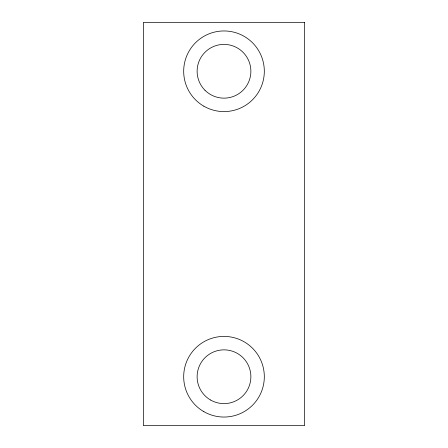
<?xml version="1.0" encoding="UTF-8"?>
<svg xmlns="http://www.w3.org/2000/svg" width="448" height="448" viewBox="0 0 448 448"><rect width="100%" height="100%" fill="white"/><g stroke="black" fill="none" stroke-linecap="round" stroke-linejoin="round"><path stroke-width="0.67" d="M304.64 22.4L143.36 22.4L143.36 425.6L304.64 425.6L304.64 22.4M203.84 106.187A40.32 40.32 0 0 0 264.32 71.271A40.32 40.32 0 0 0 203.84 36.355A40.32 40.32 0 0 0 203.84 106.187M203.84 411.645A40.32 40.32 0 0 0 264.32 376.729A40.32 40.32 0 0 0 203.84 341.813A40.32 40.32 0 0 0 203.84 411.645M210.56 400.008A26.88 26.88 0 0 0 250.88 376.729A26.88 26.88 0 0 0 210.56 353.45A26.88 26.88 0 0 0 210.56 400.008M204.994 90.278A26.88 26.88 0 0 0 249.962 78.226A26.88 26.88 0 0 0 217.045 45.31A26.88 26.88 0 0 0 204.994 90.278"/></g></svg>
